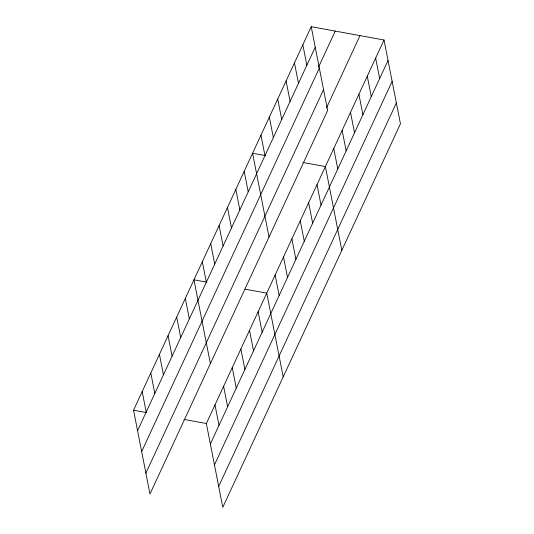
<?xml version="1.0" encoding="UTF-8"?>
<svg xmlns="http://www.w3.org/2000/svg" width="534" height="534" viewBox="0 0 534 534"><rect width="100%" height="100%" fill="white"/><g stroke="black" fill="none" stroke-linecap="round" stroke-linejoin="round"><path stroke-width="0.8" d="M311.215 26.7L327.649 110.485L149.981 493.997L133.547 410.212L311.215 26.7L384.019 40.003L400.453 123.788L222.785 507.3L206.351 423.515L384.019 40.003M137.565 430.684L315.227 47.172M318.484 67.251L335.239 31.092M141.664 451.577L319.325 68.065M145.882 473.104L323.551 89.592M326.488 107.935L359.989 35.618M210.369 443.988L388.031 60.475M214.468 464.88L392.13 81.368M218.686 486.407L396.355 102.895M265.398 155.601L252.582 153.258L269.023 237.043M302.965 162.47L325.386 166.568L341.827 250.346M206.765 282.159L193.955 279.816L210.389 363.601M245.133 289.174L266.76 293.126L283.194 376.904M133.547 410.212L146.363 412.555M183.93 419.424L206.351 423.515M375.642 58.086L379.654 78.558M367.265 76.168L371.284 96.634M358.888 94.244L362.906 114.717M350.511 112.327L354.529 132.792M342.14 130.403L346.152 150.875M333.763 148.485L337.782 168.958M302.838 44.783L306.85 65.248M294.461 62.858L298.479 83.331M317.009 184.644L321.027 205.116M286.084 80.941L290.102 101.413M308.639 202.726L312.65 223.192M277.707 99.017L281.725 119.489M300.262 220.802L304.273 241.275M269.336 117.1L273.348 137.572M291.884 238.885L295.903 259.357M260.959 135.182L264.971 155.648M283.507 256.967L287.526 277.433M275.13 275.043L279.149 295.516M244.205 171.341L248.223 191.813M235.828 189.416L239.846 209.889M258.129 311.749L262.141 332.221M227.457 207.499L231.469 227.971M249.498 330.379L253.517 350.851M219.08 225.582L223.099 246.047M240.867 349.009L244.886 369.475M210.703 243.658L214.721 264.13M232.237 367.632L236.255 388.105M202.326 261.74L206.344 282.212M223.612 386.262L227.624 406.734M214.982 404.892L218.993 425.364M185.325 298.446L189.336 318.918M176.694 317.076L180.712 337.541M168.063 335.699L172.082 356.171M159.432 354.329L163.451 374.801M150.802 372.959L154.82 393.431M142.178 391.582L146.189 412.054"/></g></svg>
